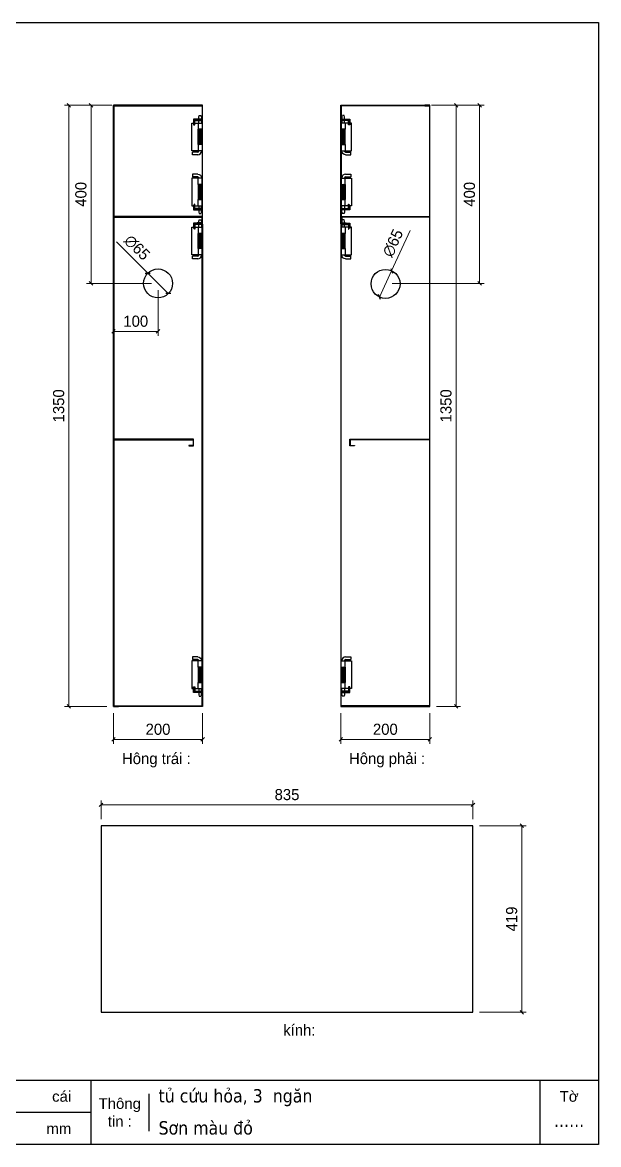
# Model space of a CAD drawing. Header units: millimetres. Extents: x 0 to 3564, y 0 to 2520.
# Drawn here: x 2271 to 3564, y 0 to 2520 of the extents above; entities that cross this region are included whole.
import ezdxf
from ezdxf.enums import TextEntityAlignment as Align

# ---------------------------------------------------------------- set-up
doc = ezdxf.new("R2010")
doc.units = ezdxf.units.MM
doc.layers.add('DIM', color=253, linetype='Continuous')
doc.styles.add('Arial', font='arial.ttf')
doc.styles.add('Tahoma (Input Text)', font='tahoma.ttf')
doc.dimstyles.new('Dim-25', dxfattribs={"dimtxt": 25, "dimasz": 8, "dimexe": 10, "dimexo": 15, "dimgap": 10, "dimtad": 1, "dimdec": 0, "dimtxsty": 'Standard', "dimblk": 'OBLIQUE', "dimcen": 10, "dimclrd": 5, "dimclre": 5, "dimclrt": 3, "dimazin": 3, "dimtfac": 1, "dimtdec": 0, "dimtmove": 0, "dimatfit": 3, "dimldrblk": 'OBLIQUE', "dimlwd": 9, "dimlwe": 9})

# ---------------------------------------------------------------- blocks, each defined once
blk = doc.blocks.new('khungtenAsean2')
at = {"color": 7}
for p, q in [((2970, -1980), (0, -1980)), ((2020, -1980), (2020, -2100)), ((2860, -1980), (2860, -2100)), ((2128.3, -2005), (2128.3, -2075)), ((2020, -2040), (0, -2040))]:
    blk.add_line(p, q, dxfattribs=at)
blk.add_lwpolyline([(0, 0), (2970, 0), (2970, -2100), (0, -2100)], close=True, dxfattribs=at)
at = {"color": 2, "char_height": 20, "style": 'Arial'}
for s, insert, width, attachment_point in [('cái', (1947.6, -2010), 917.634, 4), ('Thông\\Ptin :', (2074.2, -2040), 108.311, 5), ('Tờ', (2915, -2010), 110, 5), ('mm', (1936.9, -2070), 917.634, 4)]:
    blk.add_mtext(s, dxfattribs=dict(at, insert=insert, width=width, attachment_point=attachment_point))
at = {"color": 1, "style": 'Tahoma (Input Text)', "flags": 8}
for tag, p in [('#03', (506.6, -2019.3)), ('#01', (137.1, -2021.3)), ('#05', (1106.6, -2021.3)), ('#07', (1834.7, -2021.3)), ('#09', (2146.7, -2021.3)), ('#02', (98.5, -2081.3)), ('#04', (486.1, -2081.3)), ('#06', (1065.3, -2081.3)), ('#08', (1817.4, -2081.3)), ('#10', (2146.7, -2081.3))]:
    blk.add_attdef(tag, p, '', height=25, dxfattribs=at)
blk.add_attdef('#11', text='', height=25, dxfattribs=at).set_placement((2915, -2067.3), align=Align.CENTER)
blk = doc.blocks.new('*D5')
at = {"color": 0, "linetype": 'ByBlock', "lineweight": -2}
for p, q in [((3248.3, 2330), (3240.3, 2338)), ((3240.3, 988), (3248.3, 980))]:
    blk.add_line(p, q, dxfattribs=at)
at = {"layer": 'Defpoints', "color": 0, "transparency": 16777216}
for p in [(3174.3, 2334), (3244.3, 2334), (3185.3, 984)]:
    blk.add_point(p, dxfattribs=at)
at = {"layer": 'DIM', "color": 5, "lineweight": 9, "transparency": 16777216}
for p, q in [((3189.3, 2334), (3254.3, 2334)), ((3244.3, 984), (3244.3, 2334)), ((3200.3, 984), (3254.3, 984))]:
    blk.add_line(p, q, dxfattribs=at)
at = {"layer": 'DIM', "color": 3, "transparency": 16777216, "insert": (3221.5, 1659), "char_height": 25, "attachment_point": 5, "rotation": 90}
blk.add_mtext('1350', dxfattribs=at)
blk = doc.blocks.new('_Oblique')
at = {"color": 0, "linetype": 'ByBlock', "lineweight": -2}
blk.add_line((-0.5, -0.5), (0.5, 0.5), dxfattribs=at)
blk = doc.blocks.new('*D6')
at = {"color": 0, "linetype": 'ByBlock', "lineweight": -2}
for p, q in [((2989.3, 913.8), (2981.3, 905.8)), ((3181.3, 905.8), (3189.3, 913.8))]:
    blk.add_line(p, q, dxfattribs=at)
at = {"layer": 'Defpoints', "color": 0, "transparency": 16777216}
for p in [(2985.3, 984), (3185.3, 984), (2985.3, 909.8)]:
    blk.add_point(p, dxfattribs=at)
at = {"layer": 'DIM', "color": 5, "lineweight": 9, "transparency": 16777216}
for p, q in [((2985.3, 969), (2985.3, 899.8)), ((3185.3, 969), (3185.3, 899.8)), ((3185.3, 909.8), (2985.3, 909.8))]:
    blk.add_line(p, q, dxfattribs=at)
at = {"layer": 'DIM', "color": 3, "transparency": 16777216, "insert": (3085.3, 932.5), "char_height": 25, "attachment_point": 5}
blk.add_mtext('200', dxfattribs=at)
blk = doc.blocks.new('HL035-1-2')
at = {"color": 1}
for p, q in [((-4.5, 79), (18.5, 79)), ((-4.5, 65), (-4.5, 79)), ((-3, 79), (-3, 80)), ((-3, 79), (-3, 79)), ((3, 79), (3, 80)), ((4.5, 65), (4.5, 79)), ((5, 88), (17, 88)), ((5, 82), (17, 82)), ((17, 88), (17, 82)), ((18.5, 79), (18.5, 17)), ((-4.5, 65), (4.5, 65)), ((1.3, 65), (-4, 64)), ((4, 64), (-4, 62.5)), ((-4, 64), (-3, 64)), ((4, 62.5), (-4, 61)), ((-4, 62.5), (-3, 62.5)), ((4, 61), (-4, 59.5)), ((-4, 61), (-3, 61)), ((4, 59.5), (-4, 58)), ((-4, 59.5), (-3, 59.5)), ((4, 58), (-4, 56.5)), ((-4, 58), (-3, 58)), ((4, 56.5), (-4, 55)), ((-4, 56.5), (-3, 56.5)), ((4, 55), (-4, 53.5)), ((-4, 55), (-3, 55)), ((4, 53.5), (-4, 52)), ((-4, 53.5), (-3, 53.5)), ((4, 52), (-4, 50.5)), ((-4, 52), (-3, 52)), ((4, 50.5), (-4, 49)), ((-4, 50.5), (-3, 50.5)), ((3, 64), (4, 64)), ((3, 62.5), (4, 62.5)), ((3, 61), (4, 61)), ((3, 59.5), (4, 59.5)), ((3, 58), (4, 58)), ((3, 56.5), (4, 56.5)), ((3, 55), (4, 55)), ((3, 53.5), (4, 53.5)), ((3, 52), (4, 52)), ((3, 50.5), (4, 50.5)), ((4.5, 65), (4.5, 31)), ((-4.5, 17), (-4.5, 31)), ((-4.5, 31), (4.5, 31)), ((4, 49), (-4, 47.5)), ((-4, 49), (-3, 49)), ((4, 47.5), (-4, 46)), ((-4, 47.5), (-3, 47.5)), ((4, 46), (-4, 44.5)), ((-4, 46), (-3, 46)), ((4, 44.5), (-4, 43)), ((-4, 44.5), (-3, 44.5)), ((4, 43), (-4, 41.5)), ((-4, 43), (-3, 43)), ((4, 41.5), (-4, 40)), ((-4, 41.5), (-3, 41.5)), ((4, 40), (-4, 38.5)), ((-4, 40), (-3, 40)), ((4, 38.5), (-4, 37)), ((-4, 38.5), (-3, 38.5)), ((4, 37), (-4, 35.5)), ((-4, 37), (-3, 37)), ((4, 35.5), (-4, 34)), ((-4, 35.5), (-3, 35.5)), ((4, 34), (-4, 32.5)), ((-4, 34), (-3, 34)), ((3, 49), (4, 49)), ((3, 47.5), (4, 47.5)), ((3, 46), (4, 46)), ((3, 44.5), (4, 44.5)), ((3, 43), (4, 43)), ((3, 41.5), (4, 41.5)), ((3, 40), (4, 40)), ((3, 38.5), (4, 38.5)), ((3, 37), (4, 37)), ((3, 35.5), (4, 35.5)), ((3, 34), (4, 34)), ((4.5, 17), (4.5, 31)), ((18.5, 17), (-4.5, 17)), ((-3, 3), (-2, 0)), ((3, 3), (2, 0))]:
    blk.add_line(p, q, dxfattribs=at)
for points in [[(-3, 32.5), (-3, 65)], [(3, 65), (3, 32.5)], [(-3, 3), (-3, 17)], [(2, 0), (-2, 0)], [(3, 17), (3, 3)]]:
    blk.add_lwpolyline(points, dxfattribs=at)
blk.add_lwpolyline([(-4, 32.5), (4, 32.5), (4, 31), (-4, 31)], close=True, dxfattribs=at)
for radius in [8, 2]:
    blk.add_arc((5, 80), radius, 90, 180, dxfattribs=at)
blk = doc.blocks.new('*D19')
at = {"color": 0, "linetype": 'ByBlock', "lineweight": -2}
for p, q in [((3301, 2330), (3293, 2338)), ((3293, 1938), (3301, 1930))]:
    blk.add_line(p, q, dxfattribs=at)
at = {"layer": 'Defpoints', "color": 0, "ltscale": 3, "transparency": 16777216}
for p in [(3185.3, 2334), (3297, 2334), (3085.3, 1934)]:
    blk.add_point(p, dxfattribs=at)
at = {"layer": 'DIM', "color": 5, "lineweight": 9, "ltscale": 3, "transparency": 16777216}
for p, q in [((3200.3, 2334), (3307, 2334)), ((3297, 1934), (3297, 2334)), ((3100.3, 1934), (3307, 1934))]:
    blk.add_line(p, q, dxfattribs=at)
at = {"layer": 'DIM', "color": 3, "ltscale": 3, "transparency": 16777216, "insert": (3274.2, 2134), "char_height": 25, "attachment_point": 5, "rotation": 90}
blk.add_mtext('400', dxfattribs=at)
blk = doc.blocks.new('*D20')
at = {"color": 0, "linetype": 'ByBlock', "lineweight": -2}
for p, q in [((2378.7, 2330), (2370.7, 2338)), ((2370.7, 988), (2378.7, 980))]:
    blk.add_line(p, q, dxfattribs=at)
at = {"layer": 'Defpoints', "color": 0, "transparency": 16777216}
for p in [(2374.7, 2334), (2485.9, 2334), (2474.9, 984)]:
    blk.add_point(p, dxfattribs=at)
at = {"layer": 'DIM', "color": 5, "lineweight": 9, "transparency": 16777216}
for p, q in [((2470.9, 2334), (2364.7, 2334)), ((2374.7, 984), (2374.7, 2334)), ((2459.9, 984), (2364.7, 984))]:
    blk.add_line(p, q, dxfattribs=at)
at = {"layer": 'DIM', "color": 3, "transparency": 16777216, "insert": (2351.9, 1659), "char_height": 25, "attachment_point": 5, "rotation": 90}
blk.add_mtext('1350', dxfattribs=at)
blk = doc.blocks.new('*D21')
at = {"color": 0, "linetype": 'ByBlock', "lineweight": -2}
for p, q in [((2478.9, 913.8), (2470.9, 905.8)), ((2670.9, 905.8), (2678.9, 913.8))]:
    blk.add_line(p, q, dxfattribs=at)
at = {"layer": 'Defpoints', "color": 0, "transparency": 16777216}
for p in [(2474.9, 984), (2674.9, 984), (2674.9, 909.8)]:
    blk.add_point(p, dxfattribs=at)
at = {"layer": 'DIM', "color": 5, "lineweight": 9, "transparency": 16777216}
for p, q in [((2474.9, 969), (2474.9, 899.8)), ((2674.9, 969), (2674.9, 899.8)), ((2474.9, 909.8), (2674.9, 909.8))]:
    blk.add_line(p, q, dxfattribs=at)
at = {"layer": 'DIM', "color": 3, "transparency": 16777216, "insert": (2574.9, 932.5), "char_height": 25, "attachment_point": 5}
blk.add_mtext('200', dxfattribs=at)
blk = doc.blocks.new('*D22')
at = {"color": 0, "linetype": 'ByBlock', "lineweight": -2}
for p, q in [((2428.6, 2330), (2420.6, 2338)), ((2420.6, 1938), (2428.6, 1930))]:
    blk.add_line(p, q, dxfattribs=at)
at = {"layer": 'Defpoints', "color": 0, "ltscale": 3, "transparency": 16777216}
for p in [(2424.6, 2334), (2474.9, 2334), (2574.9, 1934)]:
    blk.add_point(p, dxfattribs=at)
at = {"layer": 'DIM', "color": 5, "lineweight": 9, "ltscale": 3, "transparency": 16777216}
for p, q in [((2459.9, 2334), (2414.6, 2334)), ((2424.6, 1934), (2424.6, 2334)), ((2559.9, 1934), (2414.6, 1934))]:
    blk.add_line(p, q, dxfattribs=at)
at = {"layer": 'DIM', "color": 3, "ltscale": 3, "transparency": 16777216, "insert": (2401.8, 2134), "char_height": 25, "attachment_point": 5, "rotation": 90}
blk.add_mtext('400', dxfattribs=at)
blk = doc.blocks.new('*D23')
at = {"color": 0, "linetype": 'ByBlock', "lineweight": -2}
for p, q in [((2478.9, 1830.2), (2470.9, 1822.2)), ((2570.9, 1822.2), (2578.9, 1830.2))]:
    blk.add_line(p, q, dxfattribs=at)
at = {"layer": 'Defpoints', "color": 0, "ltscale": 3, "transparency": 16777216}
for p in [(2474.9, 1934), (2574.9, 1934), (2474.9, 1826.2)]:
    blk.add_point(p, dxfattribs=at)
at = {"layer": 'DIM', "color": 5, "lineweight": 9, "ltscale": 3, "transparency": 16777216}
for p, q in [((2474.9, 1919), (2474.9, 1816.2)), ((2574.9, 1919), (2574.9, 1816.2)), ((2574.9, 1826.2), (2474.9, 1826.2))]:
    blk.add_line(p, q, dxfattribs=at)
at = {"layer": 'DIM', "color": 3, "ltscale": 3, "transparency": 16777216, "insert": (2524.9, 1848.9), "char_height": 25, "attachment_point": 5}
blk.add_mtext('100', dxfattribs=at)
blk = doc.blocks.new('*D27')
at = {"color": 0, "linetype": 'ByBlock', "lineweight": -2}
for p, q in [((3097.4, 1967.7), (3101.4, 1957)), ((3074.1, 1898), (3070.2, 1908.7))]:
    blk.add_line(p, q, dxfattribs=at)
at = {"layer": 'Defpoints', "color": 0, "ltscale": 3, "transparency": 16777216}
for p in [(3099.4, 1962.4), (3072.1, 1903.4)]:
    blk.add_point(p, dxfattribs=at)
at = {"layer": 'DIM', "color": 5, "lineweight": 9, "ltscale": 3, "transparency": 16777216}
for p in [(3141, 2052.4), (3072.1, 1903.4)]:
    blk.add_line(p, (3099.4, 1962.4), dxfattribs=at)
at = {"layer": 'DIM', "color": 3, "ltscale": 3, "transparency": 16777216, "insert": (3102.3, 2024.5), "char_height": 25, "attachment_point": 5, "rotation": 65.1959}
blk.add_mtext('∅65', dxfattribs=at)
blk = doc.blocks.new('*D28')
at = {"color": 0, "linetype": 'ByBlock', "lineweight": -2}
for p, q in [((2546.3, 1957), (2557.6, 1957)), ((2603.6, 1911.1), (2592.3, 1911))]:
    blk.add_line(p, q, dxfattribs=at)
at = {"layer": 'Defpoints', "color": 0, "ltscale": 3, "transparency": 16777216}
for p in [(2551.9, 1957), (2597.9, 1911.1)]:
    blk.add_point(p, dxfattribs=at)
at = {"layer": 'DIM', "color": 5, "lineweight": 9, "ltscale": 3, "transparency": 16777216}
for p in [(2481.7, 2027), (2597.9, 1911.1)]:
    blk.add_line(p, (2551.9, 1957), dxfattribs=at)
at = {"layer": 'DIM', "color": 3, "ltscale": 3, "transparency": 16777216, "insert": (2527.7, 2014.3), "char_height": 25, "attachment_point": 5, "rotation": 315.0577}
blk.add_mtext('∅65', dxfattribs=at)
blk = doc.blocks.new('*D29')
at = {"color": 0, "linetype": 'ByBlock', "lineweight": -2}
for p, q in [((3395.8, 712.1), (3387.8, 720.1)), ((3387.8, 301.1), (3395.8, 293.1))]:
    blk.add_line(p, q, dxfattribs=at)
at = {"layer": 'Defpoints', "color": 0, "ltscale": 3, "transparency": 16777216}
for p in [(3282, 716.1), (3282, 297.1), (3391.8, 297.1)]:
    blk.add_point(p, dxfattribs=at)
at = {"layer": 'DIM', "color": 5, "lineweight": 9, "ltscale": 3, "transparency": 16777216}
for p, q in [((3297, 716.1), (3401.8, 716.1)), ((3391.8, 716.1), (3391.8, 297.1)), ((3297, 297.1), (3401.8, 297.1))]:
    blk.add_line(p, q, dxfattribs=at)
at = {"layer": 'DIM', "color": 3, "ltscale": 3, "transparency": 16777216, "insert": (3369, 506.6), "char_height": 25, "attachment_point": 5, "rotation": 90}
blk.add_mtext('419', dxfattribs=at)
blk = doc.blocks.new('*D30')
at = {"color": 0, "linetype": 'ByBlock', "lineweight": -2}
for p, q in [((2451, 767), (2443, 759)), ((3278, 759), (3286, 767))]:
    blk.add_line(p, q, dxfattribs=at)
at = {"layer": 'Defpoints', "color": 0, "ltscale": 3, "transparency": 16777216}
for p in [(3282, 763), (2447, 716.1), (3282, 716.1)]:
    blk.add_point(p, dxfattribs=at)
at = {"layer": 'DIM', "color": 5, "lineweight": 9, "ltscale": 3, "transparency": 16777216}
for p, q in [((2447, 731.1), (2447, 773)), ((2447, 763), (3282, 763)), ((3282, 731.1), (3282, 773))]:
    blk.add_line(p, q, dxfattribs=at)
at = {"layer": 'DIM', "color": 3, "ltscale": 3, "transparency": 16777216, "insert": (2864.5, 785.8), "char_height": 25, "attachment_point": 5}
blk.add_mtext('835', dxfattribs=at)

msp = doc.modelspace()

# ---------------------------------------------------------------- hatches: boundary and pattern name
at = {"ltscale": 3}
h = msp.add_hatch(dxfattribs=at)
h.set_pattern_fill('ANSI34', color=4, scale=100, angle=90, style=0)
h.set_pattern_definition([(225, (674859, -3065338), (5303.3, -5303.3), []), (225, (673091, -3065338), (5303.3, -5303.3), []), (225, (671323.4, -3065338), (5303.3, -5303.3), []), (225, (669555.6, -3065338), (5303.3, -5303.3), [])])
h.paths.add_polyline_path([(3282, 297.1), (3282, 716.1), (2447, 716.1), (2447, 297.1)])

# ---------------------------------------------------------------- linework, layer by layer
at = {"color": 7}
for points in [[(2485.9, 984), (2474.9, 984), (2474.9, 2334), (2485.9, 2334)], [(2475.9, 2333), (2673.9, 2333), (2673.9, 2303), (2654.9, 2303), (2654.9, 2290), (2655.9, 2290), (2655.9, 2302), (2674.9, 2302), (2674.9, 2334), (2474.9, 2334), (2474.9, 2334), (2485.9, 2334), (2475.9, 2334)], [(2485.9, 2333), (2475.9, 2333), (2475.9, 985), (2485.9, 985)], [(3184.3, 2333), (2986.3, 2333), (2986.3, 2303), (3005.3, 2303), (3005.3, 2290), (3004.3, 2290), (3004.3, 2302), (2985.3, 2302), (2985.3, 2334), (3185.3, 2334), (3185.3, 2334), (3174.3, 2334), (3184.3, 2334)], [(3174.3, 984), (3185.3, 984), (3185.3, 2334), (3174.3, 2334)], [(3174.3, 2333), (3184.3, 2333), (3184.3, 985), (3174.3, 985)], [(2475.9, 985), (2673.9, 985), (2673.9, 1015), (2654.9, 1015), (2654.9, 1028), (2655.9, 1028), (2655.9, 1016), (2674.9, 1016), (2674.9, 984), (2474.9, 984), (2474.9, 984), (2485.9, 984), (2486, 984), (2476, 984)], [(3184.3, 985), (2986.3, 985), (2986.3, 1015), (3005.3, 1015), (3005.3, 1028), (3004.3, 1028), (3004.3, 1016), (2985.3, 1016), (2985.3, 984), (3185.3, 984), (3185.3, 984), (3174.3, 984), (3174.3, 984), (3184.3, 984)]]:
    msp.add_lwpolyline(points, dxfattribs=at)
for points in [[(2657.9, 2290), (2657.9, 2300), (2673.9, 2300), (2673.9, 2102), (2657.9, 2102), (2657.9, 2112), (2656.9, 2112), (2656.9, 2101), (2674.9, 2101), (2674.9, 2301), (2656.9, 2301), (2656.9, 2290)], [(3002.3, 2290), (3002.3, 2300), (2986.3, 2300), (2986.3, 2102), (3002.3, 2102), (3002.3, 2112), (3003.3, 2112), (3003.3, 2101), (2985.3, 2101), (2985.3, 2301), (3003.3, 2301), (3003.3, 2290)], [(2654.9, 2110), (2654.9, 2099), (2673.9, 2099), (2673.9, 2069), (2654.9, 2069), (2654.9, 2058), (2655.9, 2058), (2655.9, 2068), (2674.9, 2068), (2674.9, 2100), (2655.9, 2100), (2655.9, 2110)], [(3005.3, 2110), (3005.3, 2099), (2986.3, 2099), (2986.3, 2069), (3005.3, 2069), (3005.3, 2058), (3004.3, 2058), (3004.3, 2068), (2985.3, 2068), (2985.3, 2100), (3004.3, 2100), (3004.3, 2110)], [(2657.9, 1028), (2657.9, 1018), (2673.9, 1018), (2673.9, 2066), (2657.9, 2066), (2657.9, 2056), (2656.9, 2056), (2656.9, 2067), (2674.9, 2067), (2674.9, 1017), (2656.9, 1017), (2656.9, 1028)], [(3002.3, 1028), (3002.3, 1018), (2986.3, 1018), (2986.3, 2066), (3002.3, 2066), (3002.3, 2056), (3003.3, 2056), (3003.3, 2067), (2985.3, 2067), (2985.3, 1017), (3003.3, 1017), (3003.3, 1028)]]:
    msp.add_lwpolyline(points, close=True, dxfattribs=at)
at = {"color": 3}
for points in [[(2662.9, 2069), (2673.9, 2069), (2673.9, 2084), (2475.9, 2084), (2475.9, 2083), (2672.9, 2083), (2672.9, 2070), (2662.9, 2070)], [(2997.3, 2069), (2986.3, 2069), (2986.3, 2084), (3184.3, 2084), (3184.3, 2083), (2987.3, 2083), (2987.3, 2070), (2997.3, 2070)], [(2643.9, 1569), (2654.9, 1569), (2654.9, 1584), (2475.9, 1584), (2475.9, 1583), (2653.9, 1583), (2653.9, 1570), (2643.9, 1570)], [(3016.3, 1569), (3005.3, 1569), (3005.3, 1584), (3184.3, 1584), (3184.3, 1583), (3006.3, 1583), (3006.3, 1570), (3016.3, 1570)]]:
    msp.add_lwpolyline(points, close=True, dxfattribs=at)
at = {"color": 4}
msp.add_lwpolyline([(3282, 297.1), (3282, 716.1), (2447, 716.1), (2447, 297.1)], close=True, dxfattribs=at)
at = {"color": 7, "ltscale": 3}
for centre in [(2574.9, 1934), (3085.8, 1932.9)]:
    msp.add_circle(centre, 32.5, dxfattribs=at)

# ---------------------------------------------------------------- block references
at = {"color": 7}
ref = msp.add_blockref('khungtenAsean2', (0, 2520), dxfattribs=dict(at, xscale=1.200000000011641, yscale=1.200000000011641, zscale=1.200000000011641))
ref.add_attrib('#11', '......', dxfattribs={"color": 1, "height": 30, "style": 'Tahoma (Input Text)'}).set_placement((3498, 39.2), align=Align.CENTER)
ref.add_attrib('#09', 'tủ cứu hỏa, 3  ngăn', (2576.1, 94.5), dxfattribs={"color": 1, "height": 30, "style": 'Tahoma (Input Text)'})
ref.add_attrib('#10', 'Sơn màu đỏ', (2576.1, 22.5), dxfattribs={"color": 1, "height": 30, "style": 'Tahoma (Input Text)'})
at = {"color": 7, "rotation": 180}
for p in [(2669.4, 2311), (2669.4, 2077)]:
    msp.add_blockref('HL035-1-2', p, dxfattribs=at)
at = {"color": 7, "xscale": -1, "rotation": 180}
for p in [(2990.8, 2311), (2990.8, 2077)]:
    msp.add_blockref('HL035-1-2', p, dxfattribs=at)
at = {"color": 7, "xscale": -1}
for p in [(2669.4, 2091), (2669.4, 1007)]:
    msp.add_blockref('HL035-1-2', p, dxfattribs=at)
at = {"color": 7}
for p in [(2990.8, 2091), (2990.8, 1007)]:
    msp.add_blockref('HL035-1-2', p, dxfattribs=at)

# ---------------------------------------------------------------- texts
at = {"color": 2, "char_height": 25, "width": 775, "attachment_point": 5}
for s, insert in [('Hông trái :', (2571.1, 863.2)), ('Hông phải :', (3089.2, 863.2)), ('kính:', (2892.3, 257))]:
    msp.add_mtext(s, dxfattribs=dict(at, insert=insert))

# ---------------------------------------------------------------- dimensions: what is measured, and where the dimension line sits
at = {"layer": 'DIM', "color": 7}
dim = msp.add_linear_dim(base=(2374.7, 2334), p1=(2474.9, 984), p2=(2485.9, 2334), angle=90, dimstyle='Dim-25', dxfattribs=at)
dim.commit()
dim.dimension.update_dxf_attribs({"geometry": '*D20', "text_midpoint": (2374.7, 1659), "dimtype": 160})
at = {"layer": 'DIM', "color": 7, "ltscale": 3}
dim = msp.add_linear_dim(base=(2424.6, 2334), p1=(2574.9, 1934), p2=(2474.9, 2334), angle=90, dimstyle='Dim-25', dxfattribs=at)
dim.commit()
dim.dimension.update_dxf_attribs({"geometry": '*D22', "text_midpoint": (2424.6, 2134), "dimtype": 160})
dim = msp.add_linear_dim(base=(3297, 2334), p1=(3085.3, 1934), p2=(3185.3, 2334), angle=90, dimstyle='Dim-25', dxfattribs=at)
dim.commit()
dim.dimension.update_dxf_attribs({"geometry": '*D19', "text_midpoint": (3274.2, 2134)})
at = {"layer": 'DIM', "color": 7}
for base, p1, p2, angle, picture, middle in [((3244.3, 2334), (3185.3, 984), (3174.3, 2334), 90, '*D5', (3221.5, 1659)), ((2674.9, 909.8), (2474.9, 984), (2674.9, 984), 180, '*D21', (2574.9, 932.5))]:
    dim = msp.add_linear_dim(base=base, p1=p1, p2=p2, angle=angle, dimstyle='Dim-25', dxfattribs=at)
    dim.commit()
    dim.dimension.update_dxf_attribs({"geometry": picture, "text_midpoint": middle})
at = {"layer": 'DIM', "color": 7, "ltscale": 3}
for p1, p2, picture, middle in [((2597.9, 1911.1), (2551.9, 1957), '*D28', (2527.7, 2014.3)), ((3072.1, 1903.4), (3099.4, 1962.4), '*D27', (3102.3, 2024.5))]:
    dim = msp.add_diameter_dim_2p(p1=p1, p2=p2, dimstyle='Dim-25', dxfattribs=at)
    dim.commit()
    dim.dimension.update_dxf_attribs({"geometry": picture, "text_midpoint": middle})
dim = msp.add_linear_dim(base=(2474.9, 1826.2), p1=(2574.9, 1934), p2=(2474.9, 1934), dimstyle='Dim-25', dxfattribs=at)
dim.commit()
dim.dimension.update_dxf_attribs({"geometry": '*D23', "text_midpoint": (2524.9, 1848.9)})
at = {"layer": 'DIM', "color": 7}
dim = msp.add_linear_dim(base=(2985.3, 909.8), p1=(3185.3, 984), p2=(2985.3, 984), dimstyle='Dim-25', dxfattribs=at)
dim.commit()
dim.dimension.update_dxf_attribs({"geometry": '*D6', "text_midpoint": (3085.3, 932.5)})
at = {"layer": 'DIM', "ltscale": 3}
dim = msp.add_linear_dim(base=(3282, 763), p1=(2447, 716.1), p2=(3282, 716.1), dimstyle='Dim-25', dxfattribs=at)
dim.commit()
dim.dimension.update_dxf_attribs({"geometry": '*D30', "text_midpoint": (2864.5, 785.8)})
dim = msp.add_linear_dim(base=(3391.8, 297.1), p1=(3282, 716.1), p2=(3282, 297.1), angle=90, dimstyle='Dim-25', dxfattribs=at)
dim.commit()
dim.dimension.update_dxf_attribs({"geometry": '*D29', "text_midpoint": (3369, 506.6)})

doc.saveas('drawing.dxf')
